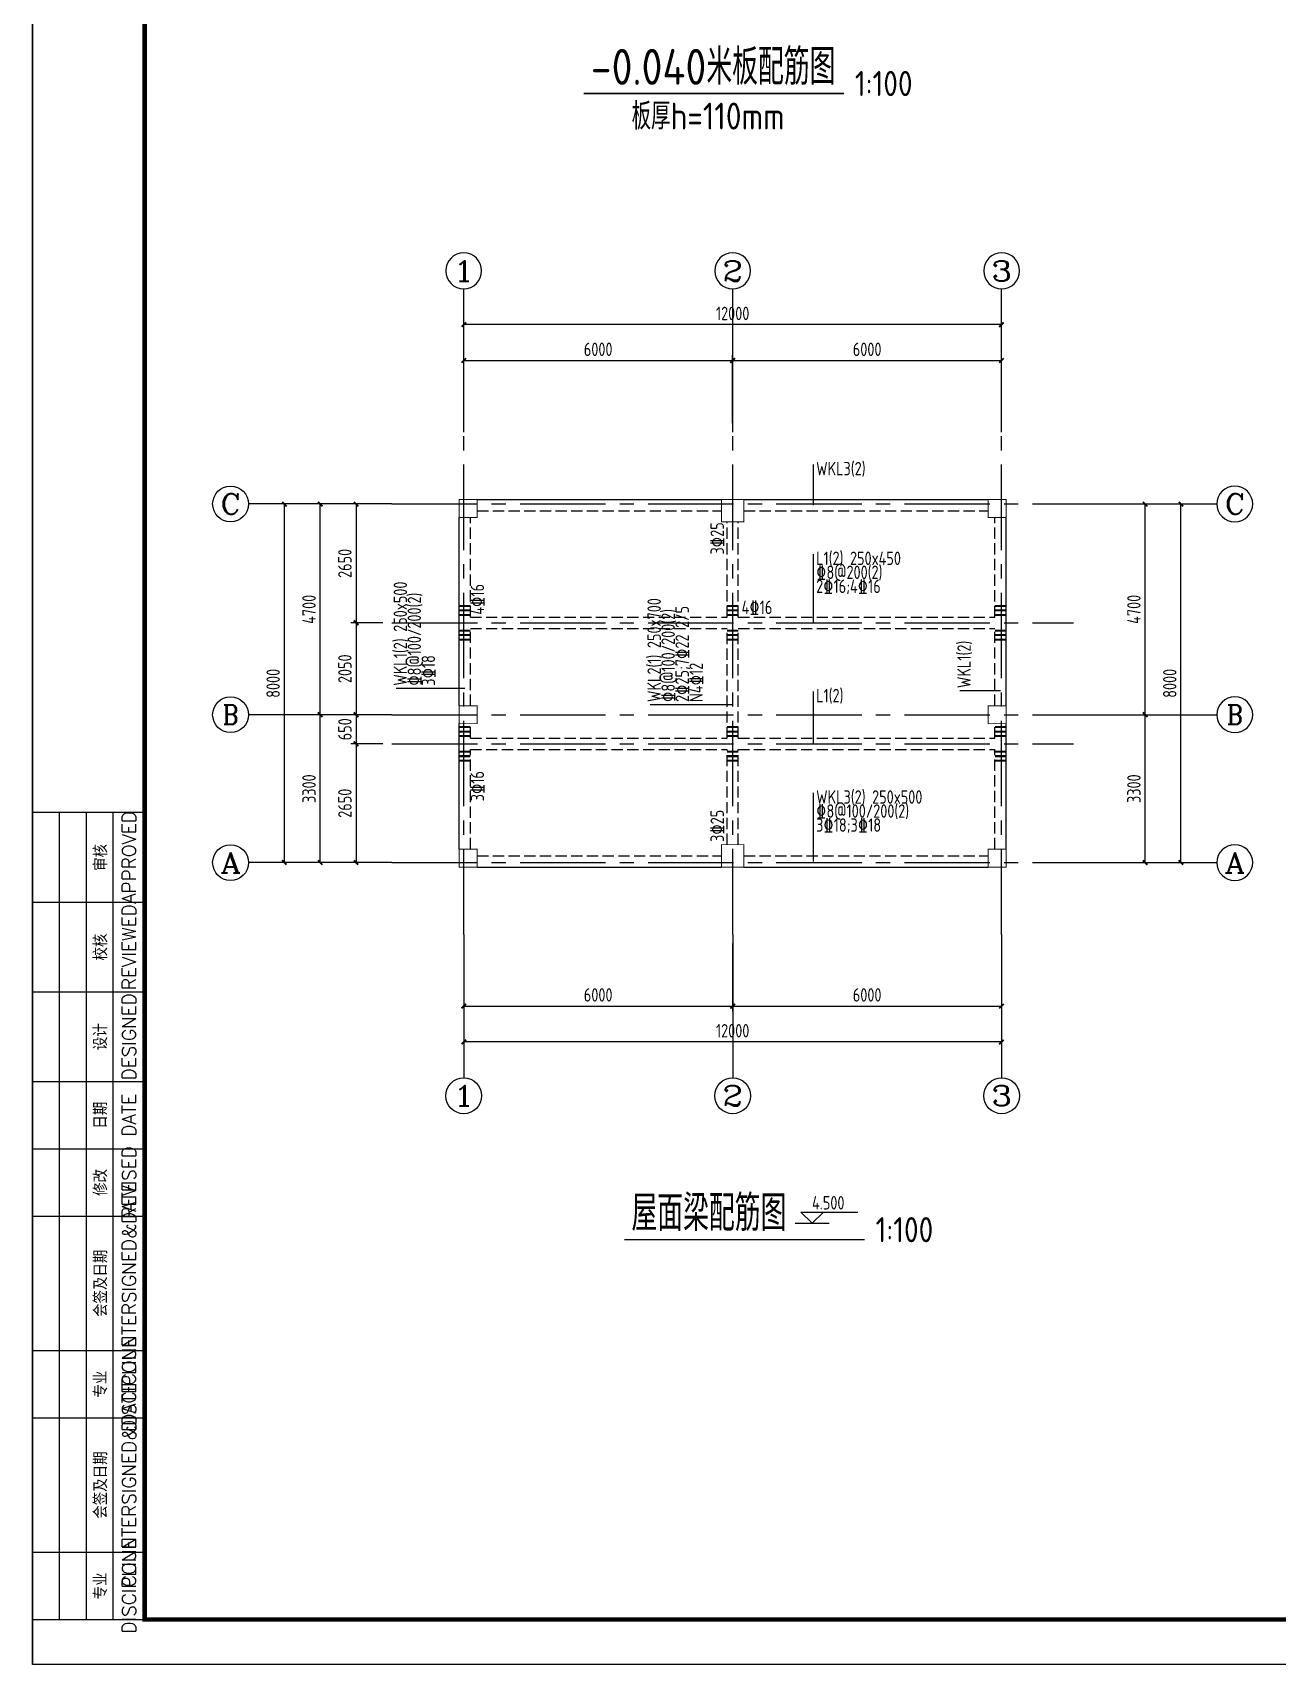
# Model space of a CAD drawing. Header units: millimetres. Extents: x 893615 to 896608, y 39650 to 40458.
# Drawn here: x 895747.4 to 896025.1, y 39650.1 to 40014.1 of the extents above; entities that cross this region are included whole.
import ezdxf
from ezdxf.enums import TextEntityAlignment as Align

# ---------------------------------------------------------------- set-up
doc = ezdxf.new("R2010")
doc.units = ezdxf.units.MM
doc.header["$LTSCALE"] = 1000
doc.header["$MEASUREMENT"] = 0
for name, pattern in [('3', [500, 300, -200]), ('CENTER2', [28.575, 19.05, -3.175, 3.175, -3.175]), ('DASH', [0.35, 0.25, -0.1])]:
    doc.linetypes.add(name, pattern=pattern)
for name, color, linetype in [('AXIS', 3, 'Continuous'), ('AXIS_TEXT', 7, 'Continuous'), ('DIM', 7, 'Continuous'), ('DOTE', 1, 'Continuous'), ('文字', 7, 'Continuous'), ('柱', 2, 'Continuous'), ('标注', 4, 'Continuous'), ('梁', 4, 'Continuous'), ('梁原位标注', 7, 'Continuous'), ('梁原位标注竖向', 7, 'Continuous'), ('梁虚线', 134, '3'), ('梁集中标注', 2, 'Continuous'), ('梁集中标注竖向', 2, 'Continuous'), ('次梁箍筋', 1, 'Continuous')]:
    doc.layers.add(name, color=color, linetype=linetype)
doc.styles.add('_TCH_AXIS', font='COMPLEX', dxfattribs={"bigfont": 'GBCBIG'})
doc.styles.add('COMPLEX', font='COMPLEX')
doc.styles.add('ECEC_TK', font='txt_l.shx', dxfattribs={"bigfont": 'hztxt_l.shx'})
doc.styles.add('GBHZ', font='gbenor.shx', dxfattribs={"width": 0.9, "bigfont": 'gbcbig.shx'})
doc.dimstyles.new('Y100', dxfattribs={"dimscale": 0, "dimtxt": 3, "dimasz": 0.01, "dimexe": 1.2, "dimexo": 2, "dimgap": 1, "dimtad": 1, "dimdec": 0, "dimlfac": 100, "dimzin": 0, "dimdsep": 46, "dimtxsty": 'GBHZ', "dimblk": 'DX', "dimcen": 0.09, "dimdle": 1, "dimclrd": 7, "dimclre": 7, "dimclrt": 7, "dimadec": 0, "dimazin": 0, "dimtfac": 1, "dimtdec": 0, "dimtix": 1, "dimtmove": 2, "dimatfit": 3, "dimldrblk": 'DX', "dimfxl": 0, "dimtolj": 1, "dimtzin": 0, "dimarcsym": 0})

# ---------------------------------------------------------------- blocks, each defined once
blk = doc.blocks.new('_AXISO')
blk.add_circle((0, 0), 0.5)
at = {"layer": 'AXIS_TEXT', "style": 'COMPLEX', "width": 1.041667}
blk.add_attdef('A', text='', height=0.56, dxfattribs=at).set_placement((-0.25, -0.28), (0.25, -0.28), align=Align.FIT)
blk = doc.blocks.new('DX')
at = {"color": 0, "linetype": 'ByBlock', "const_width": 40}
blk.add_lwpolyline([(-54, -51), (46, 49)], dxfattribs=at)
blk = doc.blocks.new('*D66')
at = {"layer": 'Defpoints', "color": 0, "transparency": 16777216}
for p in [(895843.58, 39812.97), (895903.58, 39812.97), (895903.58, 39796.97)]:
    blk.add_point(p, dxfattribs=at)
at = {"layer": 'dim', "color": 7, "lineweight": -2, "transparency": 16777216}
for p, q in [((895843.58, 39810.97), (895843.58, 39795.77)), ((895903.58, 39810.97), (895903.58, 39795.77)), ((895843.59, 39796.97), (895903.57, 39796.97))]:
    blk.add_line(p, q, dxfattribs=at)
at = {"layer": 'dim', "color": 7, "lineweight": -2, "transparency": 16777216, "xscale": 0.01, "yscale": 0.01, "zscale": 0.01, "rotation": 180}
blk.add_blockref('DX', (895843.58, 39796.97), dxfattribs=at)
at = {"layer": 'dim', "color": 7, "lineweight": -2, "transparency": 16777216, "xscale": 0.01, "yscale": 0.01, "zscale": 0.01}
blk.add_blockref('DX', (895903.58, 39796.97), dxfattribs=at)
at = {"layer": 'dim', "color": 7, "transparency": 16777216, "insert": (895873.58, 39799.47), "char_height": 3, "attachment_point": 5, "style": 'GBHZ'}
blk.add_mtext('\\A1;6000', dxfattribs=at)
blk = doc.blocks.new('*D67')
at = {"layer": 'Defpoints', "color": 0, "transparency": 16777216}
for p in [(895903.58, 39812.97), (895963.58, 39812.97), (895963.58, 39796.97)]:
    blk.add_point(p, dxfattribs=at)
at = {"layer": 'dim', "color": 7, "lineweight": -2, "transparency": 16777216}
for p, q in [((895903.58, 39810.97), (895903.58, 39795.77)), ((895963.58, 39810.97), (895963.58, 39795.77)), ((895903.59, 39796.97), (895963.57, 39796.97))]:
    blk.add_line(p, q, dxfattribs=at)
at = {"layer": 'dim', "color": 7, "lineweight": -2, "transparency": 16777216, "xscale": 0.01, "yscale": 0.01, "zscale": 0.01, "rotation": 180}
blk.add_blockref('DX', (895903.58, 39796.97), dxfattribs=at)
at = {"layer": 'dim', "color": 7, "lineweight": -2, "transparency": 16777216, "xscale": 0.01, "yscale": 0.01, "zscale": 0.01}
blk.add_blockref('DX', (895963.58, 39796.97), dxfattribs=at)
at = {"layer": 'dim', "color": 7, "transparency": 16777216, "insert": (895933.58, 39799.47), "char_height": 3, "attachment_point": 5, "style": 'GBHZ'}
blk.add_mtext('\\A1;6000', dxfattribs=at)
blk = doc.blocks.new('*D68')
at = {"layer": 'Defpoints', "color": 0, "transparency": 16777216}
for p in [(895843.58, 39812.97), (895963.58, 39812.97), (895843.58, 39788.97)]:
    blk.add_point(p, dxfattribs=at)
at = {"layer": 'dim', "color": 7, "lineweight": -2, "transparency": 16777216}
for p, q in [((895843.58, 39810.97), (895843.58, 39787.77)), ((895963.58, 39810.97), (895963.58, 39787.77)), ((895963.57, 39788.97), (895843.59, 39788.97))]:
    blk.add_line(p, q, dxfattribs=at)
at = {"layer": 'dim', "color": 7, "lineweight": -2, "transparency": 16777216, "xscale": 0.01, "yscale": 0.01, "zscale": 0.01, "rotation": 180}
blk.add_blockref('DX', (895843.58, 39788.97), dxfattribs=at)
at = {"layer": 'dim', "color": 7, "lineweight": -2, "transparency": 16777216, "xscale": 0.01, "yscale": 0.01, "zscale": 0.01}
blk.add_blockref('DX', (895963.58, 39788.97), dxfattribs=at)
at = {"layer": 'dim', "color": 7, "transparency": 16777216, "insert": (895903.58, 39791.47), "char_height": 3, "attachment_point": 5, "style": 'GBHZ'}
blk.add_mtext('\\A1;12000', dxfattribs=at)
blk = doc.blocks.new('*D69')
at = {"layer": 'Defpoints', "color": 0, "transparency": 16777216}
for p in [(895803.58, 39908.97), (895827.58, 39908.97), (895827.58, 39828.97)]:
    blk.add_point(p, dxfattribs=at)
at = {"layer": 'dim', "color": 7, "lineweight": -2, "transparency": 16777216}
for p, q in [((895825.58, 39908.97), (895802.38, 39908.97)), ((895803.58, 39828.98), (895803.58, 39908.96)), ((895825.58, 39828.97), (895802.38, 39828.97))]:
    blk.add_line(p, q, dxfattribs=at)
at = {"layer": 'dim', "color": 7, "lineweight": -2, "transparency": 16777216, "xscale": 0.01, "yscale": 0.01, "zscale": 0.01}
for p, rotation in [((895803.58, 39908.97), 90), ((895803.58, 39828.97), 270)]:
    blk.add_blockref('DX', p, dxfattribs=dict(at, rotation=rotation))
at = {"layer": 'dim', "color": 7, "transparency": 16777216, "insert": (895801.08, 39868.97), "char_height": 3, "attachment_point": 5, "rotation": 90, "style": 'GBHZ'}
blk.add_mtext('\\A1;8000', dxfattribs=at)
blk = doc.blocks.new('*D70')
at = {"layer": 'Defpoints', "color": 0, "transparency": 16777216}
for p in [(895903.58, 39940.97), (895843.58, 39924.97), (895903.58, 39924.97)]:
    blk.add_point(p, dxfattribs=at)
at = {"layer": 'dim', "color": 7, "lineweight": -2, "transparency": 16777216}
for p, q in [((895843.58, 39926.97), (895843.58, 39942.17)), ((895903.58, 39926.97), (895903.58, 39942.17)), ((895843.59, 39940.97), (895903.57, 39940.97))]:
    blk.add_line(p, q, dxfattribs=at)
at = {"layer": 'dim', "color": 7, "lineweight": -2, "transparency": 16777216, "xscale": 0.01, "yscale": 0.01, "zscale": 0.01, "rotation": 180}
blk.add_blockref('DX', (895843.58, 39940.97), dxfattribs=at)
at = {"layer": 'dim', "color": 7, "lineweight": -2, "transparency": 16777216, "xscale": 0.01, "yscale": 0.01, "zscale": 0.01}
blk.add_blockref('DX', (895903.58, 39940.97), dxfattribs=at)
at = {"layer": 'dim', "color": 7, "transparency": 16777216, "insert": (895873.58, 39943.47), "char_height": 3, "attachment_point": 5, "style": 'GBHZ'}
blk.add_mtext('\\A1;6000', dxfattribs=at)
blk = doc.blocks.new('*D71')
at = {"layer": 'Defpoints', "color": 0, "transparency": 16777216}
for p in [(895963.58, 39940.97), (895903.58, 39924.97), (895963.58, 39924.97)]:
    blk.add_point(p, dxfattribs=at)
at = {"layer": 'dim', "color": 7, "lineweight": -2, "transparency": 16777216}
for p, q in [((895903.58, 39926.97), (895903.58, 39942.17)), ((895963.58, 39926.97), (895963.58, 39942.17)), ((895903.59, 39940.97), (895963.57, 39940.97))]:
    blk.add_line(p, q, dxfattribs=at)
at = {"layer": 'dim', "color": 7, "lineweight": -2, "transparency": 16777216, "xscale": 0.01, "yscale": 0.01, "zscale": 0.01, "rotation": 180}
blk.add_blockref('DX', (895903.58, 39940.97), dxfattribs=at)
at = {"layer": 'dim', "color": 7, "lineweight": -2, "transparency": 16777216, "xscale": 0.01, "yscale": 0.01, "zscale": 0.01}
blk.add_blockref('DX', (895963.58, 39940.97), dxfattribs=at)
at = {"layer": 'dim', "color": 7, "transparency": 16777216, "insert": (895933.58, 39943.47), "char_height": 3, "attachment_point": 5, "style": 'GBHZ'}
blk.add_mtext('\\A1;6000', dxfattribs=at)
blk = doc.blocks.new('*D72')
at = {"layer": 'Defpoints', "color": 0, "transparency": 16777216}
for p in [(895843.58, 39948.97), (895843.58, 39924.97), (895963.58, 39924.97)]:
    blk.add_point(p, dxfattribs=at)
at = {"layer": 'dim', "color": 7, "lineweight": -2, "transparency": 16777216}
for p, q in [((895843.58, 39926.97), (895843.58, 39950.17)), ((895963.57, 39948.97), (895843.59, 39948.97)), ((895963.58, 39926.97), (895963.58, 39950.17))]:
    blk.add_line(p, q, dxfattribs=at)
at = {"layer": 'dim', "color": 7, "lineweight": -2, "transparency": 16777216, "xscale": 0.01, "yscale": 0.01, "zscale": 0.01, "rotation": 180}
blk.add_blockref('DX', (895843.58, 39948.97), dxfattribs=at)
at = {"layer": 'dim', "color": 7, "lineweight": -2, "transparency": 16777216, "xscale": 0.01, "yscale": 0.01, "zscale": 0.01}
blk.add_blockref('DX', (895963.58, 39948.97), dxfattribs=at)
at = {"layer": 'dim', "color": 7, "transparency": 16777216, "insert": (895903.58, 39951.47), "char_height": 3, "attachment_point": 5, "style": 'GBHZ'}
blk.add_mtext('\\A1;12000', dxfattribs=at)
blk = doc.blocks.new('*D73')
at = {"layer": 'Defpoints', "color": 0, "transparency": 16777216}
for p in [(895811.58, 39861.97), (895827.58, 39861.97), (895827.58, 39828.97)]:
    blk.add_point(p, dxfattribs=at)
at = {"layer": 'dim', "color": 7, "lineweight": -2, "transparency": 16777216}
for p, q in [((895825.58, 39861.97), (895810.38, 39861.97)), ((895811.58, 39828.98), (895811.58, 39861.96)), ((895825.58, 39828.97), (895810.38, 39828.97))]:
    blk.add_line(p, q, dxfattribs=at)
at = {"layer": 'dim', "color": 7, "lineweight": -2, "transparency": 16777216, "xscale": 0.01, "yscale": 0.01, "zscale": 0.01}
for p, rotation in [((895811.58, 39861.97), 90), ((895811.58, 39828.97), 270)]:
    blk.add_blockref('DX', p, dxfattribs=dict(at, rotation=rotation))
at = {"layer": 'dim', "color": 7, "transparency": 16777216, "insert": (895809.08, 39845.47), "char_height": 3, "attachment_point": 5, "rotation": 90, "style": 'GBHZ'}
blk.add_mtext('\\A1;3300', dxfattribs=at)
blk = doc.blocks.new('*D74')
at = {"layer": 'Defpoints', "color": 0, "transparency": 16777216}
for p in [(895811.58, 39908.97), (895827.58, 39908.97), (895827.58, 39861.97)]:
    blk.add_point(p, dxfattribs=at)
at = {"layer": 'dim', "color": 7, "lineweight": -2, "transparency": 16777216}
for p, q in [((895825.58, 39908.97), (895810.38, 39908.97)), ((895811.58, 39861.98), (895811.58, 39908.96)), ((895825.58, 39861.97), (895810.38, 39861.97))]:
    blk.add_line(p, q, dxfattribs=at)
at = {"layer": 'dim', "color": 7, "lineweight": -2, "transparency": 16777216, "xscale": 0.01, "yscale": 0.01, "zscale": 0.01}
for p, rotation in [((895811.58, 39908.97), 90), ((895811.58, 39861.97), 270)]:
    blk.add_blockref('DX', p, dxfattribs=dict(at, rotation=rotation))
at = {"layer": 'dim', "color": 7, "transparency": 16777216, "insert": (895809.08, 39885.47), "char_height": 3, "attachment_point": 5, "rotation": 90, "style": 'GBHZ'}
blk.add_mtext('\\A1;4700', dxfattribs=at)
blk = doc.blocks.new('*D75')
at = {"layer": 'Defpoints', "color": 0, "transparency": 16777216}
for p in [(895979.58, 39908.97), (896003.58, 39908.97), (895979.58, 39828.97)]:
    blk.add_point(p, dxfattribs=at)
at = {"layer": 'dim', "color": 7, "lineweight": -2, "transparency": 16777216}
for p, q in [((895981.58, 39908.97), (896004.78, 39908.97)), ((896003.58, 39828.98), (896003.58, 39908.96)), ((895981.58, 39828.97), (896004.78, 39828.97))]:
    blk.add_line(p, q, dxfattribs=at)
at = {"layer": 'dim', "color": 7, "lineweight": -2, "transparency": 16777216, "xscale": 0.01, "yscale": 0.01, "zscale": 0.01}
for p, rotation in [((896003.58, 39908.97), 90), ((896003.58, 39828.97), 270)]:
    blk.add_blockref('DX', p, dxfattribs=dict(at, rotation=rotation))
at = {"layer": 'dim', "color": 7, "transparency": 16777216, "insert": (896001.08, 39868.97), "char_height": 3, "attachment_point": 5, "rotation": 90, "style": 'GBHZ'}
blk.add_mtext('\\A1;8000', dxfattribs=at)
blk = doc.blocks.new('*D76')
at = {"layer": 'Defpoints', "color": 0, "transparency": 16777216}
for p in [(895979.58, 39861.97), (895995.58, 39861.97), (895979.58, 39828.97)]:
    blk.add_point(p, dxfattribs=at)
at = {"layer": 'dim', "color": 7, "lineweight": -2, "transparency": 16777216}
for p, q in [((895981.58, 39861.97), (895996.78, 39861.97)), ((895995.58, 39828.98), (895995.58, 39861.96)), ((895981.58, 39828.97), (895996.78, 39828.97))]:
    blk.add_line(p, q, dxfattribs=at)
at = {"layer": 'dim', "color": 7, "lineweight": -2, "transparency": 16777216, "xscale": 0.01, "yscale": 0.01, "zscale": 0.01}
for p, rotation in [((895995.58, 39861.97), 90), ((895995.58, 39828.97), 270)]:
    blk.add_blockref('DX', p, dxfattribs=dict(at, rotation=rotation))
at = {"layer": 'dim', "color": 7, "transparency": 16777216, "insert": (895993.08, 39845.47), "char_height": 3, "attachment_point": 5, "rotation": 90, "style": 'GBHZ'}
blk.add_mtext('\\A1;3300', dxfattribs=at)
blk = doc.blocks.new('*D77')
at = {"layer": 'Defpoints', "color": 0, "transparency": 16777216}
for p in [(895979.58, 39908.97), (895995.58, 39908.97), (895979.58, 39861.97)]:
    blk.add_point(p, dxfattribs=at)
at = {"layer": 'dim', "color": 7, "lineweight": -2, "transparency": 16777216}
for p, q in [((895981.58, 39908.97), (895996.78, 39908.97)), ((895995.58, 39861.98), (895995.58, 39908.96)), ((895981.58, 39861.97), (895996.78, 39861.97))]:
    blk.add_line(p, q, dxfattribs=at)
at = {"layer": 'dim', "color": 7, "lineweight": -2, "transparency": 16777216, "xscale": 0.01, "yscale": 0.01, "zscale": 0.01}
for p, rotation in [((895995.58, 39908.97), 90), ((895995.58, 39861.97), 270)]:
    blk.add_blockref('DX', p, dxfattribs=dict(at, rotation=rotation))
at = {"layer": 'dim', "color": 7, "transparency": 16777216, "insert": (895993.08, 39885.47), "char_height": 3, "attachment_point": 5, "rotation": 90, "style": 'GBHZ'}
blk.add_mtext('\\A1;4700', dxfattribs=at)
blk = doc.blocks.new('*D40')
at = {"layer": 'Defpoints', "color": 0, "transparency": 16777216}
for p in [(895827.58, 39908.97), (895819.58, 39882.47), (895827.58, 39882.47)]:
    blk.add_point(p, dxfattribs=at)
at = {"layer": 'dim', "color": 7, "lineweight": -2, "transparency": 16777216}
for p, q in [((895825.58, 39908.97), (895818.38, 39908.97)), ((895819.58, 39908.96), (895819.58, 39882.48)), ((895825.58, 39882.47), (895818.38, 39882.47))]:
    blk.add_line(p, q, dxfattribs=at)
at = {"layer": 'dim', "color": 7, "lineweight": -2, "transparency": 16777216, "xscale": 0.01, "yscale": 0.01, "zscale": 0.01}
for p, rotation in [((895819.58, 39908.97), 90), ((895819.58, 39882.47), 270)]:
    blk.add_blockref('DX', p, dxfattribs=dict(at, rotation=rotation))
at = {"layer": 'dim', "color": 7, "transparency": 16777216, "insert": (895817.08, 39895.72), "char_height": 3, "attachment_point": 5, "rotation": 90, "style": 'GBHZ'}
blk.add_mtext('\\A1;2650', dxfattribs=at)
blk = doc.blocks.new('*D41')
at = {"layer": 'Defpoints', "color": 0, "transparency": 16777216}
for p in [(895827.58, 39882.47), (895819.58, 39861.97), (895827.58, 39861.97)]:
    blk.add_point(p, dxfattribs=at)
at = {"layer": 'dim', "color": 7, "lineweight": -2, "transparency": 16777216}
for p, q in [((895825.58, 39882.47), (895818.38, 39882.47)), ((895819.58, 39882.46), (895819.58, 39861.98)), ((895825.58, 39861.97), (895818.38, 39861.97))]:
    blk.add_line(p, q, dxfattribs=at)
at = {"layer": 'dim', "color": 7, "lineweight": -2, "transparency": 16777216, "xscale": 0.01, "yscale": 0.01, "zscale": 0.01}
for p, rotation in [((895819.58, 39882.47), 90), ((895819.58, 39861.97), 270)]:
    blk.add_blockref('DX', p, dxfattribs=dict(at, rotation=rotation))
at = {"layer": 'dim', "color": 7, "transparency": 16777216, "insert": (895817.08, 39872.22), "char_height": 3, "attachment_point": 5, "rotation": 90, "style": 'GBHZ'}
blk.add_mtext('\\A1;2050', dxfattribs=at)
blk = doc.blocks.new('*D42')
at = {"layer": 'Defpoints', "color": 0, "transparency": 16777216}
for p in [(895827.58, 39861.97), (895819.58, 39855.47), (895827.58, 39855.47)]:
    blk.add_point(p, dxfattribs=at)
at = {"layer": 'dim', "color": 7, "lineweight": -2, "transparency": 16777216}
for p, q in [((895825.58, 39861.97), (895818.38, 39861.97)), ((895819.58, 39861.96), (895819.58, 39855.48)), ((895825.58, 39855.47), (895818.38, 39855.47))]:
    blk.add_line(p, q, dxfattribs=at)
at = {"layer": 'dim', "color": 7, "lineweight": -2, "transparency": 16777216, "xscale": 0.01, "yscale": 0.01, "zscale": 0.01}
for p, rotation in [((895819.58, 39861.97), 90), ((895819.58, 39855.47), 270)]:
    blk.add_blockref('DX', p, dxfattribs=dict(at, rotation=rotation))
at = {"layer": 'dim', "color": 7, "transparency": 16777216, "insert": (895817.08, 39858.72), "char_height": 3, "attachment_point": 5, "rotation": 90, "style": 'GBHZ'}
blk.add_mtext('\\A1;650', dxfattribs=at)
blk = doc.blocks.new('*D43')
at = {"layer": 'Defpoints', "color": 0, "transparency": 16777216}
for p in [(895827.58, 39855.47), (895819.58, 39828.97), (895827.58, 39828.97)]:
    blk.add_point(p, dxfattribs=at)
at = {"layer": 'dim', "color": 7, "lineweight": -2, "transparency": 16777216}
for p, q in [((895825.58, 39855.47), (895818.38, 39855.47)), ((895819.58, 39855.46), (895819.58, 39828.98)), ((895825.58, 39828.97), (895818.38, 39828.97))]:
    blk.add_line(p, q, dxfattribs=at)
at = {"layer": 'dim', "color": 7, "lineweight": -2, "transparency": 16777216, "xscale": 0.01, "yscale": 0.01, "zscale": 0.01}
for p, rotation in [((895819.58, 39855.47), 90), ((895819.58, 39828.97), 270)]:
    blk.add_blockref('DX', p, dxfattribs=dict(at, rotation=rotation))
at = {"layer": 'dim', "color": 7, "transparency": 16777216, "insert": (895817.08, 39842.22), "char_height": 3, "attachment_point": 5, "rotation": 90, "style": 'GBHZ'}
blk.add_mtext('\\A1;2650', dxfattribs=at)

msp = doc.modelspace()

# ---------------------------------------------------------------- linework, layer by layer
for p, q in [((895747.431, 39650.145), (895747.431, 40244.145)), ((895747.431, 40244.145), (895747.431, 39650.145)), ((895753.431, 39660.145), (895753.431, 39840.145)), ((895759.431, 39660.145), (895759.431, 39840.145)), ((895765.431, 39660.145), (895765.431, 39840.145)), ((895747.431, 39820.145), (895772.431, 39820.145)), ((895747.431, 39800.145), (895772.431, 39800.145)), ((895747.431, 39780.145), (895772.431, 39780.145)), ((895747.431, 39765.145), (895772.431, 39765.145)), ((895747.431, 39750.145), (895772.431, 39750.145)), ((895747.431, 39720.145), (895772.431, 39720.145)), ((895747.431, 39705.145), (895772.431, 39705.145)), ((895747.431, 39675.145), (895772.431, 39675.145)), ((896588.431, 39650.145), (895747.431, 39650.145))]:
    msp.add_line(p, q)
at = {"color": 0, "const_width": 1}
msp.add_lwpolyline([(896578.431, 39660.145), (895772.431, 39660.145), (895772.431, 40234.145), (896578.431, 40234.145)], close=True, dxfattribs=at)
msp.add_lwpolyline([(895747.431, 39840.145), (895747.431, 39660.145), (895772.431, 39660.145), (895772.431, 39840.145)], close=True)
at = {"layer": 'AXIS', "color": 0}
for p, q in [((895843.583, 39924.97), (895843.583, 39956.97)), ((895903.583, 39924.97), (895903.583, 39956.97)), ((895963.583, 39924.97), (895963.583, 39956.97)), ((895827.583, 39908.97), (895795.583, 39908.97)), ((895979.583, 39908.97), (896011.583, 39908.97)), ((895827.583, 39861.97), (895795.583, 39861.97)), ((895979.583, 39861.97), (896011.583, 39861.97)), ((895827.583, 39828.97), (895795.583, 39828.97)), ((895979.583, 39828.97), (896011.583, 39828.97)), ((895843.583, 39812.97), (895843.583, 39780.97)), ((895903.583, 39812.97), (895903.583, 39780.97)), ((895963.583, 39812.97), (895963.583, 39780.97))]:
    msp.add_line(p, q, dxfattribs=at)
at = {"layer": 'DOTE', "linetype": 'CENTER2', "ltscale": 0.001}
for p, q in [((895843.583, 39812.97), (895843.583, 39924.97)), ((895903.583, 39812.97), (895903.583, 39924.97)), ((895963.583, 39812.97), (895963.583, 39924.97)), ((895827.583, 39908.97), (895979.583, 39908.97)), ((895827.583, 39882.47), (895979.583, 39882.47)), ((895827.583, 39861.97), (895979.583, 39861.97)), ((895827.583, 39855.47), (895979.583, 39855.47)), ((895827.583, 39828.97), (895979.583, 39828.97))]:
    msp.add_line(p, q, dxfattribs=at)
at = {"layer": '文字', "color": 6, "const_width": 0.32}
for points in [[(895870.324, 40000.522), (895928.401, 40000.522)], [(895879.397, 39744.865), (895933.016, 39744.865)]]:
    msp.add_lwpolyline(points, dxfattribs=at)
at = {"layer": '文字', "linetype": 'Continuous', "lineweight": -2}
msp.add_lwpolyline([(895923.811, 39751.036), (895921.311, 39748.536), (895918.811, 39751.036), (895931.534, 39751.036)], dxfattribs=at)
at = {"layer": '柱', "const_width": 0.2}
for points in [[(895846.583, 39905.97), (895846.583, 39909.97), (895842.583, 39909.97), (895842.583, 39905.97)], [(895906.083, 39904.97), (895906.083, 39909.97), (895901.083, 39909.97), (895901.083, 39904.97)], [(895964.583, 39905.97), (895964.583, 39909.97), (895960.583, 39909.97), (895960.583, 39905.97)], [(895846.583, 39859.97), (895846.583, 39863.97), (895842.583, 39863.97), (895842.583, 39859.97)], [(895964.583, 39859.97), (895964.583, 39863.97), (895960.583, 39863.97), (895960.583, 39859.97)], [(895846.583, 39827.97), (895846.583, 39831.97), (895842.583, 39831.97), (895842.583, 39827.97)], [(895906.083, 39827.97), (895906.083, 39832.97), (895901.083, 39832.97), (895901.083, 39827.97)], [(895964.583, 39827.97), (895964.583, 39831.97), (895960.583, 39831.97), (895960.583, 39827.97)]]:
    msp.add_lwpolyline(points, close=True, dxfattribs=at)
at = {"layer": '标注'}
msp.add_line((895917.521, 39748.536), (895925.101, 39748.536), dxfattribs=at)
at = {"layer": '梁'}
for p, q in [((895846.583, 39909.97), (895901.083, 39909.97)), ((895906.083, 39909.97), (895960.583, 39909.97)), ((895842.583, 39863.97), (895842.583, 39905.97)), ((895964.583, 39863.97), (895964.583, 39905.97)), ((895842.583, 39831.97), (895842.583, 39859.97)), ((895964.583, 39831.97), (895964.583, 39859.97)), ((895846.583, 39827.97), (895901.083, 39827.97)), ((895906.083, 39827.97), (895960.583, 39827.97))]:
    msp.add_line(p, q, dxfattribs=at)
at = {"layer": '梁虚线', "linetype": 'DASH', "ltscale": 0.01}
for p, q in [((895845.083, 39883.72), (895845.083, 39905.97)), ((895846.583, 39907.47), (895901.083, 39907.47)), ((895902.333, 39883.72), (895902.333, 39904.97)), ((895904.833, 39883.72), (895904.833, 39904.97)), ((895906.083, 39907.47), (895960.583, 39907.47)), ((895962.083, 39883.72), (895962.083, 39905.97)), ((895845.083, 39883.72), (895902.333, 39883.72)), ((895904.833, 39883.72), (895962.083, 39883.72)), ((895845.083, 39863.97), (895845.083, 39881.22)), ((895845.083, 39881.22), (895902.333, 39881.22)), ((895902.333, 39856.72), (895902.333, 39881.22)), ((895904.833, 39856.72), (895904.833, 39881.22)), ((895904.833, 39881.22), (895962.083, 39881.22)), ((895962.083, 39863.97), (895962.083, 39881.22)), ((895845.083, 39856.72), (895845.083, 39859.97)), ((895962.083, 39856.72), (895962.083, 39859.97)), ((895845.083, 39856.72), (895902.333, 39856.72)), ((895845.083, 39831.97), (895845.083, 39854.22)), ((895845.083, 39854.22), (895902.333, 39854.22)), ((895902.333, 39832.97), (895902.333, 39854.22)), ((895904.833, 39856.72), (895962.083, 39856.72)), ((895904.833, 39832.97), (895904.833, 39854.22)), ((895904.833, 39854.22), (895962.083, 39854.22)), ((895962.083, 39831.97), (895962.083, 39854.22)), ((895846.583, 39830.47), (895901.083, 39830.47)), ((895906.083, 39830.47), (895960.583, 39830.47))]:
    msp.add_line(p, q, dxfattribs=at)
at = {"layer": '梁集中标注'}
for p, q in [((895921.583, 39908.72), (895921.583, 39917.782)), ((895921.583, 39882.47), (895921.583, 39897.782)), ((895921.583, 39855.47), (895921.583, 39867.156)), ((895921.583, 39829.22), (895921.583, 39844.532))]:
    msp.add_line(p, q, dxfattribs=at)
at = {"layer": '梁集中标注竖向'}
for p, q in [((895843.833, 39867.815), (895828.52, 39867.815)), ((895963.333, 39867.291), (895954.27, 39867.291)), ((895903.583, 39864.189), (895885.145, 39864.189))]:
    msp.add_line(p, q, dxfattribs=at)
at = {"layer": '次梁箍筋', "const_width": 0.449}
for points in [[(895842.583, 39886.22), (895845.083, 39886.22)], [(895842.583, 39885.22), (895845.083, 39885.22)], [(895842.583, 39884.22), (895845.083, 39884.22)], [(895902.333, 39886.22), (895904.833, 39886.22)], [(895902.333, 39885.22), (895904.833, 39885.22)], [(895902.333, 39884.22), (895904.833, 39884.22)], [(895962.083, 39886.22), (895964.583, 39886.22)], [(895962.083, 39885.22), (895964.583, 39885.22)], [(895962.083, 39884.22), (895964.583, 39884.22)], [(895842.583, 39880.72), (895845.083, 39880.72)], [(895842.583, 39879.72), (895845.083, 39879.72)], [(895902.333, 39880.72), (895904.833, 39880.72)], [(895902.333, 39879.72), (895904.833, 39879.72)], [(895962.083, 39880.72), (895964.583, 39880.72)], [(895962.083, 39879.72), (895964.583, 39879.72)], [(895842.583, 39878.72), (895845.083, 39878.72)], [(895902.333, 39878.72), (895904.833, 39878.72)], [(895962.083, 39878.72), (895964.583, 39878.72)], [(895842.583, 39859.22), (895845.083, 39859.22)], [(895842.583, 39858.22), (895845.083, 39858.22)], [(895842.583, 39857.22), (895845.083, 39857.22)], [(895902.333, 39859.22), (895904.833, 39859.22)], [(895902.333, 39858.22), (895904.833, 39858.22)], [(895902.333, 39857.22), (895904.833, 39857.22)], [(895962.083, 39859.22), (895964.583, 39859.22)], [(895962.083, 39858.22), (895964.583, 39858.22)], [(895962.083, 39857.22), (895964.583, 39857.22)], [(895842.583, 39853.72), (895845.083, 39853.72)], [(895902.333, 39853.72), (895904.833, 39853.72)], [(895962.083, 39853.72), (895964.583, 39853.72)], [(895842.583, 39852.72), (895845.083, 39852.72)], [(895842.583, 39851.72), (895845.083, 39851.72)], [(895902.333, 39852.72), (895904.833, 39852.72)], [(895902.333, 39851.72), (895904.833, 39851.72)], [(895962.083, 39852.72), (895964.583, 39852.72)], [(895962.083, 39851.72), (895964.583, 39851.72)]]:
    msp.add_lwpolyline(points, dxfattribs=at)

# ---------------------------------------------------------------- block references
at = {"layer": 'AXIS', "color": 0}
ref = msp.add_blockref('_AXISO', (895843.583, 39960.97), dxfattribs=dict(at, xscale=-8, yscale=8, zscale=8, rotation=180))
ref.add_attrib('A', '1', dxfattribs={"layer": 'AXIS_TEXT', "color": 0, "height": 4.525, "style": '_TCH_AXIS', "width": 2.333333}).set_placement((895841.32, 39958.707), (895845.846, 39958.707), align=Align.FIT)
ref = msp.add_blockref('_AXISO', (895903.583, 39960.97), dxfattribs=dict(at, xscale=-8, yscale=8, zscale=8, rotation=180))
ref.add_attrib('A', '2', dxfattribs={"layer": 'AXIS_TEXT', "color": 0, "height": 4.525, "style": '_TCH_AXIS', "width": 1.5}).set_placement((895901.32, 39958.707), (895905.846, 39958.707), align=Align.FIT)
ref = msp.add_blockref('_AXISO', (895963.583, 39960.97), dxfattribs=dict(at, xscale=-8, yscale=8, zscale=8, rotation=180))
ref.add_attrib('A', '3', dxfattribs={"layer": 'AXIS_TEXT', "color": 0, "height": 4.525, "style": '_TCH_AXIS', "width": 1.5}).set_placement((895961.32, 39958.707), (895965.846, 39958.707), align=Align.FIT)
ref = msp.add_blockref('_AXISO', (895791.583, 39908.97), dxfattribs=dict(at, xscale=8, yscale=8, zscale=8))
ref.add_attrib('A', 'C', dxfattribs={"layer": 'AXIS_TEXT', "color": 0, "height": 4.525, "style": '_TCH_AXIS', "width": 1.4}).set_placement((895789.32, 39906.707), (895793.846, 39906.707), align=Align.FIT)
ref = msp.add_blockref('_AXISO', (896015.583, 39908.97), dxfattribs=dict(at, xscale=-8, yscale=8, zscale=8))
ref.add_attrib('A', 'C', dxfattribs={"layer": 'AXIS_TEXT', "color": 0, "height": 4.525, "style": '_TCH_AXIS', "width": 1.4}).set_placement((896013.32, 39906.707), (896017.846, 39906.707), align=Align.FIT)
ref = msp.add_blockref('_AXISO', (895791.583, 39861.97), dxfattribs=dict(at, xscale=8, yscale=8, zscale=8))
ref.add_attrib('A', 'B', dxfattribs={"layer": 'AXIS_TEXT', "color": 0, "height": 4.353, "style": '_TCH_AXIS'}).set_placement((895789.821, 39859.794), (895793.345, 39859.794), align=Align.FIT)
ref = msp.add_blockref('_AXISO', (896015.583, 39861.97), dxfattribs=dict(at, xscale=-8, yscale=8, zscale=8))
ref.add_attrib('A', 'B', dxfattribs={"layer": 'AXIS_TEXT', "color": 0, "height": 4.353, "style": '_TCH_AXIS'}).set_placement((896013.821, 39859.794), (896017.345, 39859.794), align=Align.FIT)
ref = msp.add_blockref('_AXISO', (895791.583, 39828.97), dxfattribs=dict(at, xscale=8, yscale=8, zscale=8))
ref.add_attrib('A', 'A', dxfattribs={"layer": 'AXIS_TEXT', "color": 0, "height": 4.525, "style": '_TCH_AXIS', "width": 1.166667}).set_placement((895789.32, 39826.707), (895793.846, 39826.707), align=Align.FIT)
ref = msp.add_blockref('_AXISO', (896015.583, 39828.97), dxfattribs=dict(at, xscale=-8, yscale=8, zscale=8))
ref.add_attrib('A', 'A', dxfattribs={"layer": 'AXIS_TEXT', "color": 0, "height": 4.525, "style": '_TCH_AXIS', "width": 1.166667}).set_placement((896013.32, 39826.707), (896017.846, 39826.707), align=Align.FIT)
ref = msp.add_blockref('_AXISO', (895843.583, 39776.97), dxfattribs=dict(at, xscale=8, yscale=8, zscale=8))
ref.add_attrib('A', '1', dxfattribs={"layer": 'AXIS_TEXT', "color": 0, "height": 4.525, "style": '_TCH_AXIS', "width": 2.333333}).set_placement((895841.32, 39774.707), (895845.846, 39774.707), align=Align.FIT)
ref = msp.add_blockref('_AXISO', (895903.583, 39776.97), dxfattribs=dict(at, xscale=8, yscale=8, zscale=8))
ref.add_attrib('A', '2', dxfattribs={"layer": 'AXIS_TEXT', "color": 0, "height": 4.525, "style": '_TCH_AXIS', "width": 1.5}).set_placement((895901.32, 39774.707), (895905.846, 39774.707), align=Align.FIT)
ref = msp.add_blockref('_AXISO', (895963.583, 39776.97), dxfattribs=dict(at, xscale=8, yscale=8, zscale=8))
ref.add_attrib('A', '3', dxfattribs={"layer": 'AXIS_TEXT', "color": 0, "height": 4.525, "style": '_TCH_AXIS', "width": 1.5}).set_placement((895961.32, 39774.707), (895965.846, 39774.707), align=Align.FIT)

# ---------------------------------------------------------------- texts
at = {"style": 'ECEC_TK'}
for s, p in [('APPROVED', (895768.931, 39830.145)), ('审核', (895762.431, 39830.145)), ('REVIEWED', (895768.931, 39810.145)), ('校核', (895762.431, 39810.145)), ('DESIGNED', (895768.931, 39790.145)), ('设计', (895762.431, 39790.145)), ('日期', (895762.431, 39772.645)), ('DATE', (895768.931, 39772.645)), ('REVISED', (895768.931, 39757.645)), ('修改', (895762.431, 39757.645)), ('COUNTERSIGNED&DATE', (895768.931, 39735.145)), ('会签及日期', (895762.431, 39735.145)), ('DISCIPLINE', (895768.931, 39712.645)), ('专业', (895762.431, 39712.645)), ('COUNTERSIGNED&DATE', (895768.931, 39690.145)), ('会签及日期', (895762.431, 39690.145)), ('DISCIPLINE', (895768.931, 39667.645)), ('专业', (895762.431, 39667.645))]:
    msp.add_text(s, height=3, rotation=90, dxfattribs=at).set_placement(p, align=Align.MIDDLE)
at = {"layer": '文字', "color": 6, "style": 'GBHZ'}
for s, height, p in [('-0.040米板配筋图', 8, (895871.932, 40002.473)), ('1:100', 5.6, (895930.85, 39999.957)), ('板厚h=110mm', 6, (895881.055, 39992.487)), ('屋面梁配筋图', 8, (895881.005, 39746.817)), ('1:100', 5.6, (895935.465, 39744.301))]:
    msp.add_text(s, height=height, dxfattribs=at).set_placement(p)
at = {"layer": '文字', "linetype": 'Continuous', "lineweight": -2, "style": 'GBHZ', "width": 0.9}
msp.add_text('4.500', height=3, dxfattribs=at).set_placement((895921.281, 39751.598))
at = {"layer": '梁原位标注', "style": 'GBHZ', "width": 0.9}
msp.add_text('4%%13216', height=3, dxfattribs=at).set_placement((895905.568, 39884.42))
at = {"layer": '梁原位标注竖向', "style": 'GBHZ', "width": 0.9}
for s, p in [('3%%13225', (895901.633, 39897.707)), ('4%%13216', (895848.133, 39884.271)), ('3%%13216', (895848.133, 39842.645)), ('3%%13225', (895901.633, 39833.582))]:
    msp.add_text(s, height=3, rotation=90, dxfattribs=at).set_placement(p)
at = {"layer": '梁集中标注', "style": 'GBHZ', "width": 0.9}
for s, p in [('WKL3(2)', (895922.195, 39915.357)), ('L1(2) 250x450', (895922.195, 39895.357)), ('%%1328@200(2)', (895922.195, 39892.232)), ('2%%13216;4%%13216', (895922.195, 39889.107)), ('L1(2)', (895922.195, 39864.731)), ('WKL3(2) 250x500', (895922.195, 39842.107)), ('%%1328@100/200(2)', (895922.195, 39838.982)), ('3%%13218;3%%13218', (895922.195, 39835.857))]:
    msp.add_text(s, height=3, dxfattribs=at).set_placement(p)
at = {"layer": '梁集中标注竖向', "style": 'GBHZ', "width": 0.9}
for s, p in [('WKL1(2) 250x500', (895830.945, 39868.428)), ('%%1328@100/200(2)', (895834.07, 39868.428)), ('WKL2(1) 250x700', (895887.57, 39864.802)), ('%%1328@100/200(2)', (895890.695, 39864.802)), ('2%%13225;7%%13222 2/5', (895893.82, 39864.802)), ('WKL1(2)', (895956.695, 39867.904)), ('3%%13218', (895837.195, 39868.428)), ('N4%%13212', (895896.945, 39864.802))]:
    msp.add_text(s, height=3, rotation=90, dxfattribs=at).set_placement(p)

# ---------------------------------------------------------------- dimensions: what is measured, and where the dimension line sits
at = {"layer": 'dim'}
for base, p1, p2, picture, middle in [((895843.583, 39948.97), (895963.583, 39924.97), (895843.583, 39924.97), '*D72', (895903.583, 39951.47)), ((895903.583, 39940.97), (895843.583, 39924.97), (895903.583, 39924.97), '*D70', (895873.583, 39943.47)), ((895963.583, 39940.97), (895903.583, 39924.97), (895963.583, 39924.97), '*D71', (895933.583, 39943.47)), ((895903.583, 39796.97), (895843.583, 39812.97), (895903.583, 39812.97), '*D66', (895873.583, 39799.47)), ((895843.583, 39788.97), (895963.583, 39812.97), (895843.583, 39812.97), '*D68', (895903.583, 39791.47)), ((895963.583, 39796.97), (895903.583, 39812.97), (895963.583, 39812.97), '*D67', (895933.583, 39799.47))]:
    dim = msp.add_linear_dim(base=base, p1=p1, p2=p2, dimstyle='Y100', override={"dimscale": 1}, dxfattribs=at)
    dim.commit()
    dim.dimension.update_dxf_attribs({"geometry": picture, "text_midpoint": middle})
for base, p1, p2, picture, middle in [((895803.583, 39908.97), (895827.583, 39828.97), (895827.583, 39908.97), '*D69', (895801.083, 39868.97)), ((895811.583, 39908.97), (895827.583, 39861.97), (895827.583, 39908.97), '*D74', (895809.083, 39885.47)), ((895819.583, 39882.47), (895827.583, 39908.97), (895827.583, 39882.47), '*D40', (895817.083, 39895.72)), ((896003.583, 39908.97), (895979.583, 39828.97), (895979.583, 39908.97), '*D75', (896001.083, 39868.97)), ((895995.583, 39908.97), (895979.583, 39861.97), (895979.583, 39908.97), '*D77', (895993.083, 39885.47)), ((895819.583, 39861.97), (895827.583, 39882.47), (895827.583, 39861.97), '*D41', (895817.083, 39872.22)), ((895811.583, 39861.97), (895827.583, 39828.97), (895827.583, 39861.97), '*D73', (895809.083, 39845.47)), ((895819.583, 39855.47), (895827.583, 39861.97), (895827.583, 39855.47), '*D42', (895817.083, 39858.72)), ((895995.583, 39861.97), (895979.583, 39828.97), (895979.583, 39861.97), '*D76', (895993.083, 39845.47)), ((895819.583, 39828.97), (895827.583, 39855.47), (895827.583, 39828.97), '*D43', (895817.083, 39842.22))]:
    dim = msp.add_linear_dim(base=base, p1=p1, p2=p2, angle=90, dimstyle='Y100', override={"dimscale": 1}, dxfattribs=at)
    dim.commit()
    dim.dimension.update_dxf_attribs({"geometry": picture, "text_midpoint": middle})

doc.saveas('drawing.dxf')
